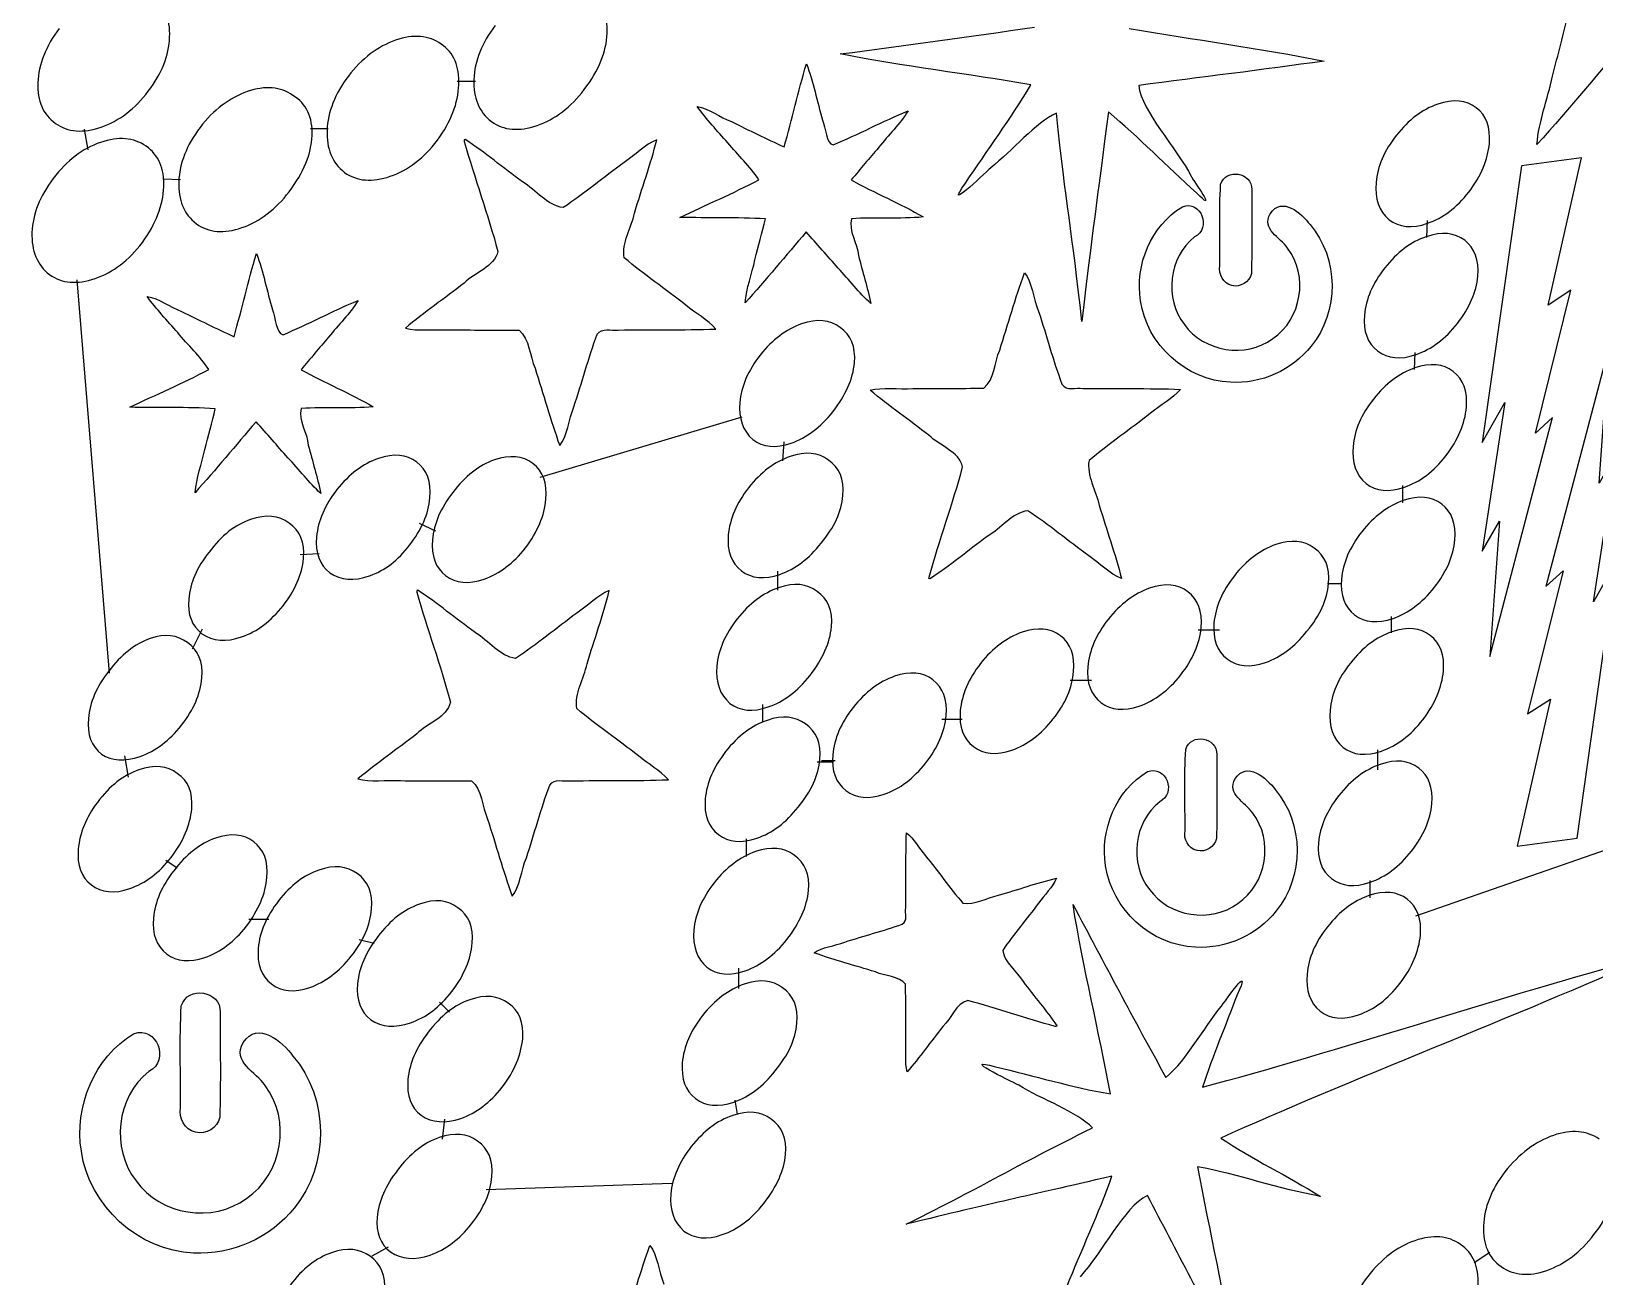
# Model space of a CAD drawing. Extents: x 0 to 11.4, y 1.1 to 23.5.
# Drawn here: x 0.003 to 4.233, y 7.914 to 11.283 of the extents above; entities that cross this region are included whole.
import ezdxf

# ---------------------------------------------------------------- set-up
doc = ezdxf.new("R2010")
doc.units = 0
doc.layers.add('White_Bulbs', color=7, linetype='CONTINUOUS')

msp = doc.modelspace()

# ---------------------------------------------------------------- linework, layer by layer
at = {"layer": 'White_Bulbs', "color": 7}
for points in [[(0.377539, 11.266849)], [(1.561288, 11.276993)], [(1.160073, 11.138127)], [(0.76291, 11.000662)], [(3.948187, 10.97914)], [(3.928875, 10.170359), (3.990038, 10.278787), (3.928555, 9.876249), (3.975341, 9.958104), (3.949219, 9.591468), (4.119179, 10.237706), (4.072835, 10.195397), (4.16897, 10.582498), (4.107086, 10.542038), (4.197148, 10.940147), (4.03497, 10.918306)], [(0.361695, 10.861797)], [(2.18595, 10.642286)], [(3.916936, 10.620562)], [(3.251843, 10.594711)], [(4.29151, 9.848374), (4.230348, 9.739946), (4.291831, 10.142484), (4.245044, 10.060629), (4.271167, 10.427266), (4.101206, 9.781027), (4.14755, 9.823337), (4.051415, 9.436235), (4.113299, 9.476696), (4.023238, 9.078587), (4.185415, 9.100427)], [(2.230343, 10.385926)], [(3.247682, 10.333179)], [(3.886001, 10.265603)], [(0.697589, 10.129045)], [(2.199091, 10.027346)], [(1.081674, 10.020878)], [(1.395628, 10.016878)], [(3.854751, 9.907023)], [(0.739577, 9.857075)], [(3.513271, 9.789102)], [(2.168156, 9.672389)], [(3.168309, 9.669978)], [(0.464692, 9.533804)], [(2.823345, 9.550853)], [(3.823815, 9.552066)], [(2.478384, 9.43173)], [(2.136905, 9.313808)], [(0.437241, 9.180049)], [(3.792564, 9.193487)], [(3.157302, 9.066992)], [(0.640689, 8.993855)], [(2.10597, 8.95885)], [(0.923938, 8.908992)], [(1.196419, 8.816897)], [(3.153146, 8.80546)], [(3.761628, 8.838528)], [(2.074719, 8.600272)], [(1.332727, 8.558336)], [(0.447513, 8.305)], [(2.043785, 8.245314)], [(1.249524, 8.185329)], [(0.442316, 7.978382)]]:
    msp.add_lwpolyline(points, close=True, dxfattribs=at)
for points in [[(1.155271, 11.147514), (1.204625, 11.147514)], [(0.146059, 11.018168), (0.15627, 10.962006)], [(0.758734, 11.019871), (0.806386, 11.01987)], [(1.177132, 10.989698), (1.174554, 10.988934), (1.174689, 10.984805), (1.174696, 10.984786)], [(0.358794, 10.883717), (0.406446, 10.882015)], [(3.779053, 10.724411), (3.781148, 10.770514)], [(0.125952, 10.610505), (0.214295, 9.546967)], [(3.745523, 10.368148), (3.747619, 10.414253)], [(1.37974, 10.077037), (1.926785, 10.240136)], [(2.038913, 10.172177), (2.035515, 10.12121)], [(3.714088, 10.007694), (3.714089, 10.053799)], [(1.097723, 9.930929), (1.053552, 9.951315)], [(0.781727, 9.869767), (0.73076, 9.866368)], [(2.021924, 9.822196), (2.021924, 9.771227)], [(2.434542, 9.801686), (2.431969, 9.802467), (2.432104, 9.806598), (2.432105, 9.806598)], [(3.547536, 9.788217), (3.510161, 9.788217)], [(1.048826, 9.77075), (1.046247, 9.769987), (1.046388, 9.765838)], [(3.683448, 9.6557), (3.683449, 9.699872)], [(0.465732, 9.665892), (0.43855, 9.611527)], [(3.21795, 9.662495), (3.160187, 9.662495)], [(2.871374, 9.52658), (2.813612, 9.52658)], [(1.981151, 9.46202), (1.981151, 9.41445)], [(2.521401, 9.421245), (2.467036, 9.421245)], [(0.255069, 9.322707), (0.265262, 9.264943)], [(2.178223, 9.309115), (2.140847, 9.309115)], [(3.646072, 9.28533), (3.646073, 9.339696)], [(2.173816, 9.305647), (2.129808, 9.305648)], [(3.749715, 8.890705), (4.768181, 9.244872)], [(1.936979, 9.098446), (1.93698, 9.050877)], [(0.367196, 9.040682), (0.397777, 9.020296)], [(3.625685, 8.938746), (3.625686, 8.986317)], [(0.591451, 8.880982), (0.645815, 8.880982)], [(0.890457, 8.826616), (0.931231, 8.816422)], [(1.916593, 8.748464), (1.916593, 8.694098)], [(1.107916, 8.656722), (1.135099, 8.629538)], [(2.777548, 8.593018), (2.776933, 8.591037), (2.773657, 8.591151), (2.773643, 8.591142)], [(1.906399, 8.391687), (1.913194, 8.35431)], [(1.121507, 8.340719), (1.114712, 8.286352)], [(1.233635, 8.150437), (1.736509, 8.167427)], [(0.968607, 7.994134), (0.924435, 7.970349)], [(3.949746, 7.979508), (3.9072, 7.952277)]]:
    msp.add_lwpolyline(points, dxfattribs=at)
for points in [[(1.561288, 11.276993), (1.563229, 11.326592), (1.545987, 11.362754), (1.509564, 11.385484)], [(0.377539, 11.266849), (0.379479, 11.316447), (0.363589, 11.353078), (0.329867, 11.376742)], [(1.258296, 11.298517), (1.221772, 11.250539), (1.20254, 11.201752), (1.2006, 11.152154)], [(4.118903, 11.160797), (4.13397, 11.218943), (4.149222, 11.277043), (4.163343, 11.335428)], [(0.0786, 11.289775), (0.042076, 11.241798), (0.022843, 11.19301), (0.020903, 11.143412)], [(0.319843, 11.120486), (0.356367, 11.168463), (0.375599, 11.21725), (0.377539, 11.266849)], [(0.988869, 11.258269), (0.940236, 11.24144), (0.897659, 11.209031), (0.861134, 11.161054)], [(1.112399, 11.248019), (1.078678, 11.271684), (1.037501, 11.275101), (0.988869, 11.258269)], [(1.499378, 11.125094), (1.538711, 11.176761), (1.559348, 11.227395), (1.561288, 11.276993)], [(2.192128, 11.221093), (2.367392, 11.244483), (2.543035, 11.267543), (2.717809, 11.294087)], [(2.973922, 11.290282), (3.149499, 11.25992), (3.326266, 11.236936), (3.501157, 11.201958)], [(4.338367, 11.279474), (4.251107, 11.178427), (4.166266, 11.075279), (4.076954, 10.976017)], [(1.160073, 11.138127), (1.162013, 11.187725), (1.146122, 11.224356), (1.112399, 11.248019)], [(2.70758, 11.137596), (2.536193, 11.168143), (2.362777, 11.187045), (2.192128, 11.221093)], [(2.040148, 10.969877), (2.061385, 11.044489), (2.077806, 11.120418), (2.100778, 11.194545)], [(2.100778, 11.194545), (2.119416, 11.145283), (2.129367, 11.093194), (2.143722, 11.042559)], [(3.501157, 11.201958), (3.33415, 11.177963), (3.166611, 11.158294), (2.99942, 11.136249)], [(0.020903, 11.143412), (0.018963, 11.093814), (0.034854, 11.057183), (0.068575, 11.033518)], [(0.711185, 11.109154), (0.677463, 11.132818), (0.636285, 11.136234), (0.587653, 11.119402)], [(0.861134, 11.161054), (0.82461, 11.113077), (0.805377, 11.064288), (0.803437, 11.01469)], [(1.102214, 10.98763), (1.138846, 11.038362), (1.158133, 11.088527), (1.160073, 11.138127)], [(1.2006, 11.152154), (1.19866, 11.102555), (1.214496, 11.064546), (1.248111, 11.038126)], [(2.530922, 10.87188), (2.589241, 10.960803), (2.653718, 11.045739), (2.70758, 11.137596)], [(2.99942, 11.136249), (3.008397, 11.064173), (3.100982, 10.969003), (3.142532, 10.888733)], [(4.076954, 10.976017), (4.082047, 11.039084), (4.105929, 11.099035), (4.118903, 11.160797)], [(0.192107, 11.02327), (0.240741, 11.040099), (0.283318, 11.072508), (0.319843, 11.120486)], [(0.587653, 11.119402), (0.53902, 11.102573), (0.496442, 11.070165), (0.459918, 11.022187)], [(0.76291, 11.000662), (0.764851, 11.050261), (0.747609, 11.086424), (0.711185, 11.109154)], [(1.371643, 11.02788), (1.420276, 11.044709), (1.462852, 11.077116), (1.499378, 11.125094)], [(3.808759, 11.085565), (3.766946, 11.071124), (3.729571, 11.042997), (3.696637, 11.001178)], [(3.912675, 11.07578), (3.885211, 11.096743), (3.850573, 11.100005), (3.808759, 11.085565)], [(1.887759, 10.980933), (1.859277, 11.01291), (1.830336, 11.044584), (1.804624, 11.07888)], [(1.804624, 11.07888), (1.838255, 11.073786), (1.865797, 11.04945), (1.897698, 11.03812)], [(2.143722, 11.042559), (2.152763, 11.021999), (2.153227, 10.978859), (2.17266, 10.975068)], [(2.17266, 10.975068), (2.241324, 11.003909), (2.307093, 11.039155), (2.37588, 11.067718)], [(2.37588, 11.067718), (2.353675, 11.031538), (2.322366, 11.001938), (2.296105, 10.96871)], [(2.776809, 11.0607), (2.721386, 11.036051), (2.657075, 10.959098), (2.599418, 10.913318)], [(2.845574, 10.497254), (2.81875, 10.747561), (2.802822, 10.810243), (2.776809, 11.0607)], [(2.917549, 11.06434), (2.885203, 10.812861), (2.874996, 10.749112), (2.845574, 10.497254)], [(3.155744, 10.84578), (3.075812, 10.917908), (2.999744, 10.995319), (2.917549, 11.06434)], [(3.948187, 10.97914), (3.951975, 11.022605), (3.940138, 11.054818), (3.912675, 11.07578)], [(0.068575, 11.033518), (0.102298, 11.009854), (0.143475, 11.006438), (0.192107, 11.02327)], [(0.314022, 10.97169), (0.2803, 10.995355), (0.239123, 10.99877), (0.19049, 10.981938)], [(0.459918, 11.022187), (0.423394, 10.97421), (0.404161, 10.925421), (0.402222, 10.875823)], [(0.700999, 10.848764), (0.740333, 10.900432), (0.76097, 10.951064), (0.76291, 11.000662)], [(0.803437, 11.01469), (0.801497, 10.965091), (0.817334, 10.927082), (0.850949, 10.900663)], [(1.248111, 11.038126), (1.281833, 11.014463), (1.323011, 11.011046), (1.371643, 11.02788)], [(1.897698, 11.03812), (1.945045, 11.015092), (1.992129, 10.991487), (2.040148, 10.969877)], [(3.696637, 11.001178), (3.663703, 10.959358), (3.645341, 10.916716), (3.641553, 10.873252)], [(0.19049, 10.981938), (0.141857, 10.965108), (0.099281, 10.932701), (0.062755, 10.884723)], [(0.361695, 10.861797), (0.363636, 10.911395), (0.347744, 10.948026), (0.314022, 10.97169)], [(0.97448, 10.890415), (1.023112, 10.907244), (1.06569, 10.939652), (1.102214, 10.98763)], [(1.174696, 10.984786), (1.203024, 10.884925), (1.238509, 10.787206), (1.265654, 10.687063)], [(1.332184, 10.875334), (1.280154, 10.912857), (1.230888, 10.955183), (1.177132, 10.989698)], [(1.695418, 10.988918), (1.663539, 10.976453), (1.636919, 10.94724), (1.607379, 10.927851)], [(1.635272, 10.790702), (1.654892, 10.85686), (1.678828, 10.922042), (1.695418, 10.988918)], [(1.971585, 10.880744), (1.948232, 10.917623), (1.9151, 10.947063), (1.887759, 10.980933)], [(2.296105, 10.96871), (2.27109, 10.939542), (2.24596, 10.910459), (2.221882, 10.880506)], [(3.892788, 10.847593), (3.925932, 10.891827), (3.944399, 10.935676), (3.948187, 10.97914)], [(1.607379, 10.927851), (1.552102, 10.887331), (1.498959, 10.843403), (1.441993, 10.805525)], [(0.062755, 10.884723), (0.026231, 10.836746), (0.006999, 10.787957), (0.005058, 10.738359)], [(0.402222, 10.875823), (0.400281, 10.826224), (0.416118, 10.788215), (0.449733, 10.761795)], [(0.850949, 10.900663), (0.884671, 10.876999), (0.925848, 10.873583), (0.97448, 10.890415)], [(1.441993, 10.805525), (1.399649, 10.810801), (1.369027, 10.853589), (1.332184, 10.875334)], [(1.758172, 10.778903), (1.82932, 10.812824), (1.901574, 10.844474), (1.971585, 10.880744)], [(2.221882, 10.880506), (2.285806, 10.845148), (2.353454, 10.816959), (2.41669, 10.780305)], [(2.599418, 10.913318), (2.576892, 10.894122), (2.468898, 10.786725), (2.530922, 10.87188)], [(3.142532, 10.888733), (3.159913, 10.860807), (3.210974, 10.788701), (3.155744, 10.84578)], [(3.221115, 10.868226), (3.234155, 10.913467), (3.30768, 10.90127), (3.305138, 10.854502)], [(3.641553, 10.873252), (3.637765, 10.829788), (3.649497, 10.796367), (3.67675, 10.77299)], [(0.303837, 10.7113), (0.34047, 10.762032), (0.359755, 10.812197), (0.361695, 10.861797)], [(0.573265, 10.751548), (0.621898, 10.768377), (0.664475, 10.800786), (0.700999, 10.848764)], [(3.219254, 10.648523), (3.220001, 10.721732), (3.216768, 10.795371), (3.221115, 10.868226)], [(3.305138, 10.854502), (3.305243, 10.778762), (3.306597, 10.702924), (3.304382, 10.627238)], [(3.355402, 10.789217), (3.386462, 10.836948), (3.440402, 10.791329), (3.462993, 10.759615)], [(3.780666, 10.763205), (3.822478, 10.777646), (3.859853, 10.805774), (3.892788, 10.847593)], [(1.607626, 10.669679), (1.600396, 10.71034), (1.626471, 10.750725), (1.635272, 10.790702)], [(3.004561, 10.553717), (2.988768, 10.650394), (3.032734, 10.757137), (3.117545, 10.808007)], [(3.117545, 10.808007), (3.167897, 10.827501), (3.197741, 10.748947), (3.150768, 10.726557)], [(3.402431, 10.696097), (3.382975, 10.725247), (3.330573, 10.746833), (3.355402, 10.789217)], [(0.449733, 10.761795), (0.483455, 10.738132), (0.524632, 10.734716), (0.573265, 10.751548)], [(1.989272, 10.775091), (1.91232, 10.779571), (1.835203, 10.777791), (1.758172, 10.778903)], [(1.961194, 10.66475), (1.970713, 10.701489), (1.980351, 10.738201), (1.989272, 10.775091)], [(2.222077, 10.775741), (2.213667, 10.741952), (2.238193, 10.710044), (2.241099, 10.676466)], [(2.41669, 10.780305), (2.351962, 10.774375), (2.286879, 10.779899), (2.222077, 10.775741)], [(3.462993, 10.759615), (3.541608, 10.66871), (3.542003, 10.523805), (3.466025, 10.431299)], [(3.67675, 10.77299), (3.704214, 10.752027), (3.738852, 10.748766), (3.780666, 10.763205)], [(0.005058, 10.738359), (0.003119, 10.688761), (0.018956, 10.650752), (0.05257, 10.624333)], [(0.176101, 10.614084), (0.224734, 10.630913), (0.267312, 10.663322), (0.303837, 10.7113)], [(2.099862, 10.739736), (2.044727, 10.675889), (1.991121, 10.610714), (1.934688, 10.547994)], [(2.18595, 10.642286), (2.157255, 10.674769), (2.128559, 10.707252), (2.099862, 10.739736)], [(3.150768, 10.726557), (3.080373, 10.671103), (3.068019, 10.55986), (3.123003, 10.48957)], [(3.777508, 10.726985), (3.735695, 10.712544), (3.69832, 10.684417), (3.665385, 10.642598)], [(3.881424, 10.717201), (3.853961, 10.738163), (3.819321, 10.741425), (3.777508, 10.726985)], [(3.916936, 10.620562), (3.920724, 10.664025), (3.908886, 10.696239), (3.881424, 10.717201)], [(0.551786, 10.456637), (0.573025, 10.531247), (0.589444, 10.607177), (0.612417, 10.681305)], [(0.612417, 10.681305), (0.631055, 10.632043), (0.641005, 10.579953), (0.655361, 10.529319)], [(1.265654, 10.687063), (1.25602, 10.645126), (1.203334, 10.630603), (1.174425, 10.601467)], [(1.774327, 10.542006), (1.71908, 10.58496), (1.6613, 10.624805), (1.607626, 10.669679)], [(1.934688, 10.547994), (1.937904, 10.587844), (1.952994, 10.625726), (1.961194, 10.66475)], [(2.241099, 10.676466), (2.252321, 10.63293), (2.265315, 10.589842), (2.275035, 10.545926)], [(3.362187, 10.451501), (3.440304, 10.503716), (3.459774, 10.621715), (3.402431, 10.696097)], [(0.05257, 10.624333), (0.086292, 10.600669), (0.127469, 10.597252), (0.176101, 10.614084)], [(2.275035, 10.545926), (2.242491, 10.575056), (2.215834, 10.610472), (2.18595, 10.642286)], [(2.623493, 10.420333), (2.645975, 10.489743), (2.665522, 10.560406), (2.690238, 10.628894)], [(2.690238, 10.628894), (2.710915, 10.605205), (2.714561, 10.557524), (2.728599, 10.524878)], [(3.251843, 10.594711), (3.227908, 10.600527), (3.215121, 10.625418), (3.219254, 10.648523)], [(3.304382, 10.627238), (3.299329, 10.604378), (3.274536, 10.588981), (3.251843, 10.594711)], [(3.665385, 10.642598), (3.632452, 10.600779), (3.61409, 10.558137), (3.610302, 10.514673)], [(3.861852, 10.492636), (3.894786, 10.534455), (3.913148, 10.577097), (3.916936, 10.620562)], [(1.174425, 10.601467), (1.121598, 10.560612), (1.066921, 10.522203), (1.015274, 10.479791)], [(0.399397, 10.467692), (0.370916, 10.499669), (0.341973, 10.531343), (0.316262, 10.56564)], [(0.316262, 10.56564), (0.349895, 10.560545), (0.377435, 10.53621), (0.409335, 10.524879)], [(0.684298, 10.461827), (0.752963, 10.490668), (0.818732, 10.525913), (0.887519, 10.554476)], [(0.887519, 10.554476), (0.865313, 10.518297), (0.834005, 10.488698), (0.807744, 10.455469)], [(1.855186, 10.477208), (1.833018, 10.50286), (1.800372, 10.519658), (1.774327, 10.542006)], [(3.247682, 10.333179), (3.128033, 10.338106), (3.021152, 10.435157), (3.004561, 10.553717)], [(0.409335, 10.524879), (0.456684, 10.501851), (0.503766, 10.478246), (0.551786, 10.456637)], [(0.655361, 10.529319), (0.6644, 10.508758), (0.664865, 10.465618), (0.684298, 10.461827)], [(2.087431, 10.491147), (2.045617, 10.476705), (2.008242, 10.448578), (1.975308, 10.406758)], [(2.191345, 10.481361), (2.163883, 10.502324), (2.129244, 10.505586), (2.087431, 10.491147)], [(2.728599, 10.524878), (2.749944, 10.459538), (2.768007, 10.392904), (2.791473, 10.328398)], [(3.610302, 10.514673), (3.606515, 10.471209), (3.618352, 10.438995), (3.645815, 10.418032)], [(3.74973, 10.408248), (3.791543, 10.422689), (3.828918, 10.450816), (3.861852, 10.492636)], [(0.483223, 10.367503), (0.45987, 10.404381), (0.426739, 10.433821), (0.399397, 10.467692)], [(0.807744, 10.455469), (0.782729, 10.4263), (0.757598, 10.397218), (0.73352, 10.367264)], [(1.015274, 10.479791), (1.047099, 10.470439), (1.093477, 10.477589), (1.13076, 10.474874)], [(1.13076, 10.474874), (1.194765, 10.474634), (1.25877, 10.47454), (1.322776, 10.474363)], [(1.322776, 10.474363), (1.352001, 10.450547), (1.351151, 10.404749), (1.366085, 10.371053)], [(1.471191, 10.266506), (1.49254, 10.331845), (1.510597, 10.39848), (1.534064, 10.462987)], [(1.534064, 10.462987), (1.547025, 10.482671), (1.572074, 10.471507), (1.59125, 10.474563)], [(1.59125, 10.474563), (1.679224, 10.475397), (1.767277, 10.474179), (1.855186, 10.477208)], [(2.230343, 10.385926), (2.234131, 10.42939), (2.221132, 10.461202), (2.191345, 10.481361)], [(3.123003, 10.48957), (3.175755, 10.415226), (3.288948, 10.397254), (3.362187, 10.451501)], [(1.975308, 10.406758), (1.942374, 10.36494), (1.924012, 10.322298), (1.920224, 10.278834)], [(2.580185, 10.317021), (2.609409, 10.340838), (2.608561, 10.386636), (2.623493, 10.420333)], [(3.466025, 10.431299), (3.414614, 10.366056), (3.330634, 10.328251), (3.247682, 10.333179)], [(3.645815, 10.418032), (3.673278, 10.39707), (3.707916, 10.393808), (3.74973, 10.408248)], [(0.269809, 10.265662), (0.340957, 10.299583), (0.413212, 10.331232), (0.483223, 10.367503)], [(0.73352, 10.367264), (0.797444, 10.331906), (0.865093, 10.303718), (0.928329, 10.267064)], [(1.366085, 10.371053), (1.388567, 10.301643), (1.408112, 10.230978), (1.43283, 10.16249)], [(2.171457, 10.253174), (2.206926, 10.298211), (2.226554, 10.342461), (2.230343, 10.385926)], [(3.746573, 10.372029), (3.70476, 10.357587), (3.667386, 10.329459), (3.63445, 10.28764)], [(3.850488, 10.362243), (3.823025, 10.383206), (3.788386, 10.386468), (3.746573, 10.372029)], [(2.791473, 10.328398), (2.804433, 10.308712), (2.829483, 10.319878), (2.848659, 10.316821)], [(3.886001, 10.265603), (3.889789, 10.309067), (3.877952, 10.341281), (3.850488, 10.362243)], [(2.272684, 10.311594), (2.304508, 10.320945), (2.350886, 10.313795), (2.38817, 10.316511)], [(2.431834, 10.189916), (2.379008, 10.230772), (2.32433, 10.269181), (2.272684, 10.311594)], [(2.38817, 10.316511), (2.452174, 10.316751), (2.51618, 10.316844), (2.580185, 10.317021)], [(2.848659, 10.316821), (2.936633, 10.315988), (3.024687, 10.317207), (3.112596, 10.314175)], [(3.112596, 10.314175), (3.090427, 10.288524), (3.057782, 10.271726), (3.031735, 10.249379)], [(3.63445, 10.28764), (3.601516, 10.245821), (3.583155, 10.203179), (3.579367, 10.159714)], [(0.500912, 10.26185), (0.423957, 10.26633), (0.346842, 10.26455), (0.269809, 10.265662)], [(0.472832, 10.151509), (0.482352, 10.188249), (0.491989, 10.224959), (0.500912, 10.26185)], [(0.733715, 10.2625), (0.725306, 10.228712), (0.749831, 10.196804), (0.752737, 10.163224)], [(0.928329, 10.267064), (0.8636, 10.261133), (0.798518, 10.266658), (0.733715, 10.2625)], [(1.43283, 10.16249), (1.453504, 10.186179), (1.457156, 10.233857), (1.471191, 10.266506)], [(1.920224, 10.278834), (1.916437, 10.235369), (1.928168, 10.201949), (1.955422, 10.178572)], [(2.059337, 10.168787), (2.10115, 10.183229), (2.138524, 10.211356), (2.171457, 10.253174)], [(3.031735, 10.249379), (2.976489, 10.206425), (2.91871, 10.166578), (2.865035, 10.121706)], [(3.830601, 10.134055), (3.863746, 10.178289), (3.882212, 10.222139), (3.886001, 10.265603)], [(0.6115, 10.226495), (0.556366, 10.162647), (0.502758, 10.097473), (0.446325, 10.034753)], [(0.697589, 10.129045), (0.668893, 10.161529), (0.640197, 10.194011), (0.6115, 10.226495)], [(0.752737, 10.163224), (0.763959, 10.119688), (0.776955, 10.076601), (0.786674, 10.032685)], [(1.955422, 10.178572), (1.982884, 10.15761), (2.017522, 10.154348), (2.059337, 10.168787)], [(2.523063, 10.104321), (2.513429, 10.146257), (2.460744, 10.160781), (2.431834, 10.189916)], [(3.579367, 10.159714), (3.575579, 10.116251), (3.587311, 10.082831), (3.614564, 10.059453)], [(0.446325, 10.034753), (0.449542, 10.074604), (0.464634, 10.112484), (0.472832, 10.151509)], [(0.786674, 10.032685), (0.754129, 10.061814), (0.727472, 10.097231), (0.697589, 10.129045)], [(0.942248, 10.127303), (0.900435, 10.112862), (0.86306, 10.084735), (0.830125, 10.042915)], [(1.046162, 10.117519), (1.018699, 10.138481), (0.984061, 10.141742), (0.942248, 10.127303)], [(1.081674, 10.020878), (1.085462, 10.064343), (1.073624, 10.096557), (1.046162, 10.117519)], [(1.256201, 10.123303), (1.214389, 10.108862), (1.176908, 10.079528), (1.143764, 10.035294)], [(1.360116, 10.113518), (1.332653, 10.134481), (1.298016, 10.137743), (1.256201, 10.123303)], [(1.395628, 10.016878), (1.399416, 10.060343), (1.387579, 10.092556), (1.360116, 10.113518)], [(2.05618, 10.132568), (2.014366, 10.118127), (1.976992, 10.089999), (1.944058, 10.04818)], [(2.160093, 10.122783), (2.132632, 10.143746), (2.097994, 10.147007), (2.05618, 10.132568)], [(2.199091, 10.027346), (2.202879, 10.07081), (2.18988, 10.102622), (2.160093, 10.122783)], [(2.865035, 10.121706), (2.857805, 10.081045), (2.883881, 10.040659), (2.892681, 10.000681)], [(3.718479, 10.049668), (3.760292, 10.06411), (3.797667, 10.092236), (3.830601, 10.134055)], [(2.432105, 9.806598), (2.460433, 9.90646), (2.495918, 10.004179), (2.523063, 10.104321)], [(0.830125, 10.042915), (0.79719, 10.001096), (0.77883, 9.958455), (0.775042, 9.91499)], [(1.143764, 10.035294), (1.110829, 9.993475), (1.092469, 9.950833), (1.08868, 9.90737)], [(1.944058, 10.04818), (1.911123, 10.006361), (1.892761, 9.963719), (1.888974, 9.920254)], [(2.140522, 9.898218), (2.17578, 9.940838), (2.195304, 9.983882), (2.199091, 10.027346)], [(3.614564, 10.059453), (3.642027, 10.038491), (3.676666, 10.035229), (3.718479, 10.049668)], [(3.819238, 10.003663), (3.791774, 10.024626), (3.757136, 10.027887), (3.715323, 10.013448)], [(1.026591, 9.892955), (1.059525, 9.934773), (1.077886, 9.977413), (1.081674, 10.020878)], [(1.34023, 9.885331), (1.373374, 9.929565), (1.391841, 9.973414), (1.395628, 10.016878)], [(2.699403, 9.985861), (2.657059, 9.980584), (2.626437, 9.937796), (2.589593, 9.916049)], [(2.864788, 9.863533), (2.809511, 9.904054), (2.756368, 9.947981), (2.699403, 9.985861)], [(2.892681, 10.000681), (2.9123, 9.934524), (2.936242, 9.869345), (2.952826, 9.802465)], [(3.715323, 10.013448), (3.673509, 9.999006), (3.636135, 9.970879), (3.6032, 9.929059)], [(3.854751, 9.907023), (3.858538, 9.950488), (3.8467, 9.982701), (3.819238, 10.003663)], [(0.596666, 9.962295), (0.554853, 9.947854), (0.517373, 9.918519), (0.484228, 9.874286)], [(0.700581, 9.952512), (0.673118, 9.973474), (0.63848, 9.976735), (0.596666, 9.962295)], [(0.739577, 9.857075), (0.743365, 9.90054), (0.730367, 9.932352), (0.700581, 9.952512)], [(0.775042, 9.91499), (0.771253, 9.871526), (0.78309, 9.839313), (0.810554, 9.818351)], [(1.08868, 9.90737), (1.084892, 9.863905), (1.096729, 9.831692), (1.124193, 9.810729)], [(1.888974, 9.920254), (1.885186, 9.87679), (1.897023, 9.844577), (1.924487, 9.823615)], [(2.589593, 9.916049), (2.537562, 9.878529), (2.488297, 9.836201), (2.434542, 9.801686)], [(3.474275, 9.884539), (3.446811, 9.905501), (3.412172, 9.908762), (3.370359, 9.894323)], [(3.6032, 9.929059), (3.570265, 9.88724), (3.551904, 9.844599), (3.548116, 9.801135)], [(3.799666, 9.779099), (3.832601, 9.820918), (3.850962, 9.86356), (3.854751, 9.907023)], [(0.484228, 9.874286), (0.451293, 9.832466), (0.432932, 9.789825), (0.429144, 9.746361)], [(0.684494, 9.72915), (0.717428, 9.770969), (0.73579, 9.813611), (0.739577, 9.857075)], [(0.917953, 9.80977), (0.959766, 9.824211), (0.99598, 9.851937), (1.026591, 9.892955)], [(1.228108, 9.800945), (1.26992, 9.815386), (1.307295, 9.843513), (1.34023, 9.885331)], [(2.028401, 9.813829), (2.070214, 9.828271), (2.107588, 9.856398), (2.140522, 9.898218)], [(2.952826, 9.802465), (2.920949, 9.81493), (2.894329, 9.844146), (2.864788, 9.863533)], [(3.370359, 9.894323), (3.328547, 9.879881), (3.291171, 9.851754), (3.258236, 9.809935)], [(3.513271, 9.789102), (3.517059, 9.832566), (3.50406, 9.864378), (3.474275, 9.884539)], [(0.810554, 9.818351), (0.840339, 9.798191), (0.876139, 9.79533), (0.917953, 9.80977)], [(1.924487, 9.823615), (1.951949, 9.802652), (1.986586, 9.79939), (2.028401, 9.813829)], [(1.124193, 9.810729), (1.151655, 9.789766), (1.186294, 9.786504), (1.228108, 9.800945)], [(2.025246, 9.777609), (1.983431, 9.763167), (1.946056, 9.735042), (1.913123, 9.693222)], [(2.129159, 9.767824), (2.101696, 9.788788), (2.067059, 9.792049), (2.025246, 9.777609)], [(3.028881, 9.776402), (2.987069, 9.761961), (2.949694, 9.733834), (2.916758, 9.692015)], [(3.132796, 9.766618), (3.105333, 9.78758), (3.070694, 9.790842), (3.028881, 9.776402)], [(3.258236, 9.809935), (3.225302, 9.768116), (3.206941, 9.725474), (3.203153, 9.682011)], [(3.454702, 9.659973), (3.48996, 9.702595), (3.509483, 9.745638), (3.513271, 9.789102)], [(3.548116, 9.801135), (3.544327, 9.75767), (3.556166, 9.725457), (3.583629, 9.704495)], [(3.687544, 9.69471), (3.729357, 9.709152), (3.766732, 9.737279), (3.799666, 9.779099)], [(0.429144, 9.746361), (0.425566, 9.705312), (0.437508, 9.674306), (0.464972, 9.653345)], [(1.046388, 9.765838), (1.074715, 9.665977), (1.110202, 9.568258), (1.137348, 9.468117)], [(1.203878, 9.656386), (1.151847, 9.693908), (1.102581, 9.736236), (1.048826, 9.77075)], [(1.567111, 9.769971), (1.535232, 9.757506), (1.508612, 9.728291), (1.479073, 9.708903)], [(1.506964, 9.571754), (1.526584, 9.637913), (1.55052, 9.703094), (1.567111, 9.769971)], [(2.168156, 9.672389), (2.171944, 9.715852), (2.158945, 9.747665), (2.129159, 9.767824)], [(3.168309, 9.669978), (3.172097, 9.713442), (3.160259, 9.745655), (3.132796, 9.766618)], [(0.572372, 9.644762), (0.614184, 9.659204), (0.651559, 9.687331), (0.684494, 9.72915)], [(1.479073, 9.708903), (1.423795, 9.668383), (1.370652, 9.624455), (1.313687, 9.586576)], [(1.913123, 9.693222), (1.880188, 9.651402), (1.861827, 9.608761), (1.858039, 9.565297)], [(2.916758, 9.692015), (2.883824, 9.650196), (2.865462, 9.607554), (2.861675, 9.564089)], [(3.583629, 9.704495), (3.611091, 9.683532), (3.64573, 9.680271), (3.687544, 9.69471)], [(0.425696, 9.629241), (0.398233, 9.650204), (0.364756, 9.653866), (0.325265, 9.640229)], [(0.464972, 9.653345), (0.494758, 9.633184), (0.530557, 9.630323), (0.572372, 9.644762)], [(1.313687, 9.586576), (1.271343, 9.591852), (1.24072, 9.63464), (1.203878, 9.656386)], [(2.109271, 9.539637), (2.144741, 9.584674), (2.164369, 9.628925), (2.168156, 9.672389)], [(2.683918, 9.657278), (2.642106, 9.642837), (2.604731, 9.614709), (2.571796, 9.57289)], [(2.787834, 9.647494), (2.760371, 9.668456), (2.725732, 9.671717), (2.683918, 9.657278)], [(2.823345, 9.550853), (2.827133, 9.594318), (2.815296, 9.626531), (2.787834, 9.647494)], [(3.113226, 9.542052), (3.14616, 9.583871), (3.164521, 9.626513), (3.168309, 9.669978)], [(3.203153, 9.682011), (3.199366, 9.638546), (3.211203, 9.606333), (3.238666, 9.58537)], [(3.342581, 9.575586), (3.384394, 9.590028), (3.421768, 9.618154), (3.454702, 9.659973)], [(3.684388, 9.658491), (3.642574, 9.644049), (3.605199, 9.615922), (3.572265, 9.574102)], [(3.788302, 9.648705), (3.760838, 9.669668), (3.726201, 9.67293), (3.684388, 9.658491)], [(3.823815, 9.552066), (3.827603, 9.59553), (3.815765, 9.627743), (3.788302, 9.648705)], [(0.325265, 9.640229), (0.283452, 9.625787), (0.245972, 9.596454), (0.212827, 9.55222)], [(0.464692, 9.533804), (0.46848, 9.577268), (0.455481, 9.609081), (0.425696, 9.629241)], [(1.479319, 9.45073), (1.472089, 9.491391), (1.498165, 9.531777), (1.506964, 9.571754)], [(1.858039, 9.565297), (1.85425, 9.521833), (1.865983, 9.488413), (1.893235, 9.465034)], [(2.571796, 9.57289), (2.538862, 9.531071), (2.520501, 9.488429), (2.516713, 9.444966)], [(2.861675, 9.564089), (2.857887, 9.520626), (2.869724, 9.488412), (2.897188, 9.467449)], [(3.238666, 9.58537), (3.266129, 9.564407), (3.300767, 9.561146), (3.342581, 9.575586)], [(3.572265, 9.574102), (3.53933, 9.532283), (3.520969, 9.489641), (3.517181, 9.446177)], [(0.212827, 9.55222), (0.179892, 9.5104), (0.161531, 9.467759), (0.157743, 9.424294)], [(0.409608, 9.405878), (0.442543, 9.447699), (0.460904, 9.490339), (0.464692, 9.533804)], [(1.99715, 9.455251), (2.038962, 9.469692), (2.076338, 9.497819), (2.109271, 9.539637)], [(2.338956, 9.538153), (2.297143, 9.523712), (2.259768, 9.495585), (2.226834, 9.453766)], [(2.442871, 9.52837), (2.415409, 9.549331), (2.380769, 9.552593), (2.338956, 9.538153)], [(2.478384, 9.43173), (2.482171, 9.475193), (2.470334, 9.507407), (2.442871, 9.52837)], [(2.768263, 9.422928), (2.801197, 9.464747), (2.819557, 9.507389), (2.823345, 9.550853)], [(3.001103, 9.457665), (3.042915, 9.472106), (3.08029, 9.500233), (3.113226, 9.542052)], [(3.768415, 9.420519), (3.801561, 9.464752), (3.820026, 9.508601), (3.823815, 9.552066)], [(1.137348, 9.468117), (1.127714, 9.42618), (1.075027, 9.411656), (1.046118, 9.38252)], [(1.646018, 9.323057), (1.590773, 9.366012), (1.532993, 9.405858), (1.479319, 9.45073)], [(1.893235, 9.465034), (1.920698, 9.444072), (1.955336, 9.440811), (1.99715, 9.455251)], [(2.097908, 9.409245), (2.070446, 9.430207), (2.035807, 9.433469), (1.993993, 9.419029)], [(2.226834, 9.453766), (2.193899, 9.411947), (2.175538, 9.369305), (2.171749, 9.325841)], [(2.516713, 9.444966), (2.512924, 9.401501), (2.524763, 9.369288), (2.552225, 9.348325)], [(2.897188, 9.467449), (2.924651, 9.446487), (2.959289, 9.443225), (3.001103, 9.457665)], [(3.517181, 9.446177), (3.513392, 9.402713), (3.525125, 9.369292), (3.552379, 9.345915)], [(0.157743, 9.424294), (0.153955, 9.38083), (0.165792, 9.348616), (0.193255, 9.327654)], [(0.297487, 9.321492), (0.339299, 9.335934), (0.376674, 9.364061), (0.409608, 9.405878)], [(1.993993, 9.419029), (1.95218, 9.404588), (1.914805, 9.376461), (1.881872, 9.334642)], [(2.136905, 9.313808), (2.140694, 9.357273), (2.127695, 9.389085), (2.097908, 9.409245)], [(2.4233, 9.303804), (2.456234, 9.345623), (2.474596, 9.388265), (2.478384, 9.43173)], [(2.65614, 9.338541), (2.697953, 9.352982), (2.735328, 9.381109), (2.768263, 9.422928)], [(3.656292, 9.336131), (3.698106, 9.350573), (3.735481, 9.3787), (3.768415, 9.420519)], [(1.046118, 9.38252), (0.993292, 9.341664), (0.938614, 9.303255), (0.886967, 9.260842)], [(3.126577, 9.340506), (3.139617, 9.385746), (3.213143, 9.37355), (3.210602, 9.326782)], [(0.193255, 9.327654), (0.220929, 9.309106), (0.255672, 9.307053), (0.297487, 9.321492)], [(1.72688, 9.258261), (1.704711, 9.283913), (1.672066, 9.30071), (1.646018, 9.323057)], [(1.881872, 9.334642), (1.848937, 9.292823), (1.830575, 9.250181), (1.826787, 9.206717)], [(2.078336, 9.18468), (2.113595, 9.227301), (2.133117, 9.270344), (2.136905, 9.313808)], [(2.171749, 9.325841), (2.167961, 9.282377), (2.179799, 9.250163), (2.207262, 9.229201)], [(2.552225, 9.348325), (2.579688, 9.327363), (2.614327, 9.324101), (2.65614, 9.338541)], [(3.124717, 9.120804), (3.125467, 9.194012), (3.122232, 9.267651), (3.126577, 9.340506)], [(3.210602, 9.326782), (3.210706, 9.251043), (3.212061, 9.175205), (3.209842, 9.099517)], [(3.260865, 9.261496), (3.291926, 9.309228), (3.345865, 9.263608), (3.368457, 9.231894)], [(3.552379, 9.345915), (3.579841, 9.324953), (3.614479, 9.321692), (3.656292, 9.336131)], [(3.757051, 9.290127), (3.729588, 9.311088), (3.69495, 9.31435), (3.653136, 9.29991)], [(0.29433, 9.285271), (0.252517, 9.270829), (0.215036, 9.241496), (0.181892, 9.197262)], [(0.398244, 9.275486), (0.370781, 9.296449), (0.336143, 9.29971), (0.29433, 9.285271)], [(0.437241, 9.180049), (0.441028, 9.223514), (0.42803, 9.255326), (0.398244, 9.275486)], [(2.311177, 9.219416), (2.35299, 9.233857), (2.390365, 9.261985), (2.4233, 9.303804)], [(2.910025, 9.025997), (2.894232, 9.122675), (2.938198, 9.229416), (3.023009, 9.280287)], [(3.023009, 9.280287), (3.07336, 9.29978), (3.103205, 9.221227), (3.056231, 9.198837)], [(3.653136, 9.29991), (3.611323, 9.285469), (3.573949, 9.257342), (3.541014, 9.215523)], [(3.792564, 9.193487), (3.796352, 9.236951), (3.784514, 9.269164), (3.757051, 9.290127)], [(0.886967, 9.260842), (0.918791, 9.251492), (0.96517, 9.258642), (1.002454, 9.255926)], [(1.002454, 9.255926), (1.066458, 9.255686), (1.130464, 9.255593), (1.194469, 9.255415)], [(1.194469, 9.255415), (1.223693, 9.231599), (1.222844, 9.1858), (1.237777, 9.152105)], [(1.342883, 9.047558), (1.364231, 9.112897), (1.382291, 9.179532), (1.405756, 9.244039)], [(1.405756, 9.244039), (1.418718, 9.263725), (1.443768, 9.252558), (1.462943, 9.255615)], [(1.462943, 9.255615), (1.550918, 9.256449), (1.63897, 9.25523), (1.72688, 9.258261)], [(2.207262, 9.229201), (2.234726, 9.208238), (2.269364, 9.204977), (2.311177, 9.219416)], [(3.307894, 9.168376), (3.288438, 9.197527), (3.236035, 9.219113), (3.260865, 9.261496)], [(3.368457, 9.231894), (3.447071, 9.14099), (3.447467, 8.996085), (3.371488, 8.903579)], [(0.181892, 9.197262), (0.15128, 9.156245), (0.13408, 9.114004), (0.130292, 9.07054)], [(0.381842, 9.048504), (0.414987, 9.092736), (0.433453, 9.136585), (0.437241, 9.180049)], [(1.826787, 9.206717), (1.822999, 9.163253), (1.834837, 9.13104), (1.862299, 9.110076)], [(1.966215, 9.100292), (2.008028, 9.114733), (2.045402, 9.14286), (2.078336, 9.18468)], [(3.056231, 9.198837), (2.985836, 9.143383), (2.973483, 9.03214), (3.028467, 8.961849)], [(3.541014, 9.215523), (3.508079, 9.173704), (3.489718, 9.131062), (3.48593, 9.087599)], [(3.73748, 9.065561), (3.770414, 9.10738), (3.788776, 9.150022), (3.792564, 9.193487)], [(1.237777, 9.152105), (1.260259, 9.082694), (1.279805, 9.01203), (1.304522, 8.943543)], [(3.267651, 8.923781), (3.345767, 8.975995), (3.365238, 9.093995), (3.307894, 9.168376)], [(0.501262, 9.10028), (0.459449, 9.085838), (0.421968, 9.056504), (0.388824, 9.012271)], [(0.605176, 9.090495), (0.577713, 9.111457), (0.543075, 9.114719), (0.501262, 9.10028)], [(1.862299, 9.110076), (1.889763, 9.089114), (1.924401, 9.085852), (1.966215, 9.100292)], [(2.369038, 8.911927), (2.369684, 8.979678), (2.368736, 9.047486), (2.371134, 9.115185)], [(2.371134, 9.115185), (2.391478, 9.098113), (2.404799, 9.072972), (2.422521, 9.052915)], [(3.157306, 9.066991), (3.133372, 9.072807), (3.120583, 9.097697), (3.124717, 9.120804)], [(3.209842, 9.099517), (3.204788, 9.076658), (3.179996, 9.061262), (3.157302, 9.066992)], [(0.130292, 9.07054), (0.126505, 9.027076), (0.138342, 8.994862), (0.165805, 8.9739)], [(0.640689, 8.993855), (0.644477, 9.03732), (0.632639, 9.069534), (0.605176, 9.090495)], [(1.963058, 9.064072), (1.921244, 9.049631), (1.883871, 9.021503), (1.850936, 8.979684)], [(2.066972, 9.054287), (2.039511, 9.07525), (2.004872, 9.078511), (1.963058, 9.064072)], [(2.10597, 8.95885), (2.109758, 9.002315), (2.096759, 9.034127), (2.066972, 9.054287)], [(2.422521, 9.052915), (2.456584, 9.010368), (2.488182, 8.965872), (2.523767, 8.92454)], [(3.48593, 9.087599), (3.482142, 9.044134), (3.493979, 9.01192), (3.521442, 8.990958)], [(3.625357, 8.981174), (3.66717, 8.995615), (3.704546, 9.023742), (3.73748, 9.065561)], [(0.269719, 8.964115), (0.311533, 8.978557), (0.348908, 9.006684), (0.381842, 9.048504)], [(0.388824, 9.012271), (0.355888, 8.970451), (0.337527, 8.92781), (0.33374, 8.884345)], [(0.781027, 9.014214), (0.741535, 9.00058), (0.705323, 8.972849), (0.672389, 8.93103)], [(0.884942, 9.004429), (0.857478, 9.025391), (0.82284, 9.028653), (0.781027, 9.014214)], [(1.304522, 8.943543), (1.325198, 8.967231), (1.32885, 9.014911), (1.342883, 9.047558)], [(3.153146, 8.80546), (3.033496, 8.810386), (2.926615, 8.907437), (2.910025, 9.025997)], [(0.165805, 8.9739), (0.193268, 8.952937), (0.227906, 8.949676), (0.269719, 8.964115)], [(0.585289, 8.862309), (0.618435, 8.906542), (0.636901, 8.950392), (0.640689, 8.993855)], [(0.923938, 8.908992), (0.927726, 8.952457), (0.914727, 8.984269), (0.884942, 9.004429)], [(1.850936, 8.979684), (1.818002, 8.937865), (1.79964, 8.895223), (1.795851, 8.851759)], [(2.619741, 8.945831), (2.672204, 8.960939), (2.723893, 8.979371), (2.776929, 8.992147)], [(2.776929, 8.992147), (2.767044, 8.967599), (2.743876, 8.947098), (2.728503, 8.924349)], [(3.521442, 8.990958), (3.548906, 8.969996), (3.583544, 8.966734), (3.625357, 8.981174)], [(0.672389, 8.93103), (0.639455, 8.889211), (0.621093, 8.846569), (0.617305, 8.803104)], [(1.157422, 8.912334), (1.129959, 8.933296), (1.095321, 8.936558), (1.053506, 8.922118)], [(2.047085, 8.8261), (2.082554, 8.871136), (2.102182, 8.915387), (2.10597, 8.95885)], [(2.523767, 8.92454), (2.556012, 8.918971), (2.58804, 8.939052), (2.619741, 8.945831)], [(3.028467, 8.961849), (3.081218, 8.887506), (3.194412, 8.869533), (3.267651, 8.923781)], [(3.622201, 8.944952), (3.580388, 8.930511), (3.543013, 8.902384), (3.510079, 8.860565)], [(3.726115, 8.935167), (3.698653, 8.95613), (3.664015, 8.959392), (3.622201, 8.944952)], [(3.761628, 8.838528), (3.765417, 8.881993), (3.753579, 8.914207), (3.726115, 8.935167)], [(0.33374, 8.884345), (0.329951, 8.840881), (0.341789, 8.808668), (0.369253, 8.787705)], [(0.868855, 8.781067), (0.901789, 8.822886), (0.92015, 8.865528), (0.923938, 8.908992)], [(1.053506, 8.922118), (1.011694, 8.907677), (0.974214, 8.878343), (0.94107, 8.83411)], [(1.196419, 8.816897), (1.200207, 8.860362), (1.187208, 8.892174), (1.157422, 8.912334)], [(2.359858, 8.867889), (2.375468, 8.877871), (2.366614, 8.89716), (2.369038, 8.911927)], [(2.728503, 8.924349), (2.696369, 8.88178), (2.661533, 8.840856), (2.631494, 8.796988)], [(2.922711, 8.408574), (2.891742, 8.579888), (2.849149, 8.749056), (2.821718, 8.920898)], [(2.821718, 8.920898), (2.904604, 8.764706), (2.987312, 8.608046), (3.072985, 8.453413)], [(3.371488, 8.903579), (3.320078, 8.838336), (3.236098, 8.800531), (3.153146, 8.80546)], [(0.473167, 8.77792), (0.514979, 8.792362), (0.552354, 8.82049), (0.585289, 8.862309)], [(1.795851, 8.851759), (1.792064, 8.808295), (1.803796, 8.774875), (1.831049, 8.751498)], [(2.204045, 8.819471), (2.255859, 8.835911), (2.308703, 8.849819), (2.359858, 8.867889)], [(3.510079, 8.860565), (3.477144, 8.818746), (3.458782, 8.776105), (3.454995, 8.73264)], [(0.617305, 8.803104), (0.613518, 8.75964), (0.625355, 8.727427), (0.652818, 8.706464)], [(0.94107, 8.83411), (0.908136, 8.792291), (0.889775, 8.749649), (0.885986, 8.706184)], [(1.14102, 8.68535), (1.174165, 8.729584), (1.192632, 8.773433), (1.196419, 8.816897)], [(1.934964, 8.741713), (1.976777, 8.756155), (2.014151, 8.784281), (2.047085, 8.8261)], [(2.12156, 8.78993), (2.140345, 8.805852), (2.178155, 8.808665), (2.204045, 8.819471)], [(3.706229, 8.706981), (3.739374, 8.751214), (3.757841, 8.795064), (3.761628, 8.838528)], [(0.369253, 8.787705), (0.396715, 8.766743), (0.431353, 8.763482), (0.473167, 8.77792)], [(0.756732, 8.696679), (0.798546, 8.711121), (0.835921, 8.739248), (0.868855, 8.781067)], [(2.286954, 8.738529), (2.231908, 8.755842), (2.175871, 8.770894), (2.12156, 8.78993)], [(2.631494, 8.796988), (2.635679, 8.764378), (2.669611, 8.740795), (2.686855, 8.712423)], [(3.171988, 8.426857), (3.517086, 8.518128), (4.008655, 8.680825), (4.353577, 8.773135)], [(4.372918, 8.776468), (4.047729, 8.630006), (3.546667, 8.43626), (3.221809, 8.289448)], [(3.223448, 8.645867), (3.24806, 8.680377), (3.305347, 8.761646), (3.265724, 8.676862)], [(1.831049, 8.751498), (1.858512, 8.730535), (1.89315, 8.727274), (1.934964, 8.741713)], [(2.035721, 8.695708), (2.008259, 8.71667), (1.973621, 8.719931), (1.931808, 8.705492)], [(2.36888, 8.705178), (2.349991, 8.727682), (2.313673, 8.727028), (2.286954, 8.738529)], [(3.454995, 8.73264), (3.451207, 8.689176), (3.462939, 8.655755), (3.490192, 8.632378)], [(0.409137, 8.646582), (0.425422, 8.703081), (0.517247, 8.687849), (0.514072, 8.629444)], [(0.652818, 8.706464), (0.680281, 8.685502), (0.714918, 8.68224), (0.756732, 8.696679)], [(0.885986, 8.706184), (0.882198, 8.66272), (0.894036, 8.630506), (0.921499, 8.609544)], [(1.028898, 8.600963), (1.070711, 8.615404), (1.108086, 8.643531), (1.14102, 8.68535)], [(1.29373, 8.653772), (1.266267, 8.674736), (1.231629, 8.677997), (1.189816, 8.663557)], [(1.931808, 8.705492), (1.889994, 8.69105), (1.852619, 8.662923), (1.819684, 8.621105)], [(2.074719, 8.600272), (2.078507, 8.643735), (2.065508, 8.675548), (2.035721, 8.695708)], [(2.369276, 8.557307), (2.369099, 8.606597), (2.369005, 8.655888), (2.36888, 8.705178)], [(2.686855, 8.712423), (2.716611, 8.672355), (2.750176, 8.634415), (2.777548, 8.593018)], [(3.265724, 8.676862), (3.234514, 8.593534), (3.199703, 8.51109), (3.171988, 8.426857)], [(3.594106, 8.622593), (3.63592, 8.637034), (3.673294, 8.665162), (3.706229, 8.706981)], [(0.406814, 8.372205), (0.407746, 8.463631), (0.403709, 8.555596), (0.409137, 8.646582)], [(1.189816, 8.663557), (1.148003, 8.649116), (1.110522, 8.619782), (1.077377, 8.575548)], [(1.332727, 8.558336), (1.336514, 8.6018), (1.323515, 8.633612), (1.29373, 8.653772)], [(2.537546, 8.661188), (2.504289, 8.65377), (2.492771, 8.613197), (2.469667, 8.590931)], [(2.773643, 8.591142), (2.694452, 8.612956), (2.616959, 8.640283), (2.537546, 8.661188)], [(3.072985, 8.453413), (3.13362, 8.505239), (3.171969, 8.583451), (3.223448, 8.645867)], [(3.490192, 8.632378), (3.517654, 8.611415), (3.552293, 8.608153), (3.594106, 8.622593)], [(0.279793, 8.571376), (0.342675, 8.595722), (0.379947, 8.497619), (0.321284, 8.469657)], [(0.514072, 8.629444), (0.514199, 8.534854), (0.515893, 8.440143), (0.513127, 8.34562)], [(0.576844, 8.54791), (0.615634, 8.60752), (0.682997, 8.550548), (0.711211, 8.510941)], [(0.921499, 8.609544), (0.951285, 8.589384), (0.987084, 8.586523), (1.028898, 8.600963)], [(1.819684, 8.621105), (1.786751, 8.579285), (1.768389, 8.536644), (1.764601, 8.49318)], [(2.016151, 8.471143), (2.051409, 8.513764), (2.070932, 8.556807), (2.074719, 8.600272)], [(2.469667, 8.590931), (2.437267, 8.550252), (2.406808, 8.508143), (2.373174, 8.468371)], [(0.138693, 8.253804), (0.118968, 8.374539), (0.173877, 8.507847), (0.279793, 8.571376)], [(0.635576, 8.431615), (0.611279, 8.46802), (0.545835, 8.494979), (0.576844, 8.54791)], [(1.077377, 8.575548), (1.044443, 8.533729), (1.026081, 8.491087), (1.022293, 8.447622)], [(1.277327, 8.426789), (1.310473, 8.471023), (1.328939, 8.514871), (1.332727, 8.558336)], [(2.373174, 8.468371), (2.365761, 8.492879), (2.371429, 8.528594), (2.369276, 8.557307)], [(0.711211, 8.510941), (0.80939, 8.397414), (0.80988, 8.216445), (0.714996, 8.100921)], [(2.674821, 8.431981), (2.64899, 8.446427), (2.51074, 8.510326), (2.612148, 8.48179)], [(0.321284, 8.469657), (0.23337, 8.400402), (0.217943, 8.261474), (0.286609, 8.173693)], [(1.764601, 8.49318), (1.760813, 8.449715), (1.772651, 8.417502), (1.800114, 8.39654)], [(1.904029, 8.386755), (1.945841, 8.401197), (1.983216, 8.429323), (2.016151, 8.471143)], [(2.612148, 8.48179), (2.715801, 8.458039), (2.817859, 8.427127), (2.922711, 8.408574)], [(0.585318, 8.126149), (0.682875, 8.191359), (0.707189, 8.338724), (0.635576, 8.431615)], [(1.022293, 8.447622), (1.018505, 8.404159), (1.030343, 8.371946), (1.057806, 8.350982)], [(1.165204, 8.342401), (1.207018, 8.356843), (1.244393, 8.38497), (1.277327, 8.426789)], [(2.874694, 8.316922), (2.832309, 8.360313), (2.737795, 8.393845), (2.674821, 8.431981)], [(1.800114, 8.39654), (1.827576, 8.375577), (1.862215, 8.372315), (1.904029, 8.386755)], [(0.447513, 8.305), (0.417622, 8.312262), (0.401652, 8.343348), (0.406814, 8.372205)], [(0.513127, 8.34562), (0.506816, 8.317071), (0.475854, 8.297844), (0.447513, 8.305)], [(1.057806, 8.350982), (1.087592, 8.330823), (1.123391, 8.327962), (1.165204, 8.342401)], [(1.900873, 8.350535), (1.859059, 8.336093), (1.821684, 8.307965), (1.78875, 8.266146)], [(2.004787, 8.340749), (1.977323, 8.361712), (1.942686, 8.364973), (1.900873, 8.350535)], [(2.043785, 8.245314), (2.047572, 8.288778), (2.034572, 8.32059), (2.004787, 8.340749)], [(1.210527, 8.280766), (1.183065, 8.301728), (1.148426, 8.30499), (1.106613, 8.290551)], [(2.370355, 8.056481), (2.595701, 8.168687), (2.648927, 8.205424), (2.874694, 8.316922)], [(4.121783, 8.296541), (4.073149, 8.279712), (4.029221, 8.246837), (3.989994, 8.197924)], [(4.245313, 8.286293), (4.211592, 8.309957), (4.170415, 8.313374), (4.121783, 8.296541)], [(0.442316, 7.978382), (0.29289, 7.984534), (0.159411, 8.105738), (0.138693, 8.253804)], [(1.106613, 8.290551), (1.064799, 8.276109), (1.02732, 8.246774), (0.994175, 8.20254)], [(1.249524, 8.185329), (1.253312, 8.228793), (1.240313, 8.260606), (1.210527, 8.280766)], [(1.78875, 8.266146), (1.755815, 8.224328), (1.737455, 8.181687), (1.733666, 8.138222)], [(3.221809, 8.289448), (3.306911, 8.232343), (3.403658, 8.186403), (3.491261, 8.131366)], [(1.9849, 8.112563), (2.020368, 8.157598), (2.039996, 8.201849), (2.043785, 8.245314)], [(3.491261, 8.131366), (3.378591, 8.152121), (3.270969, 8.190285), (3.158494, 8.211958)], [(3.158494, 8.211958), (3.191095, 8.036779), (3.231026, 7.863049), (3.259058, 7.686907)], [(0.286609, 8.173693), (0.35249, 8.080847), (0.493853, 8.058401), (0.585318, 8.126149)], [(0.994175, 8.20254), (0.961239, 8.160721), (0.942878, 8.11808), (0.939091, 8.074616)], [(1.194439, 8.057404), (1.227375, 8.099223), (1.245737, 8.141865), (1.249524, 8.185329)], [(2.927055, 8.186231), (2.680035, 8.129093), (2.616716, 8.116492), (2.370355, 8.056481)], [(2.804992, 7.886886), (2.844813, 7.986916), (2.890933, 8.085158), (2.927055, 8.186231)], [(3.989994, 8.197924), (3.95347, 8.149945), (3.934237, 8.101158), (3.932297, 8.051559)], [(4.231237, 8.028632), (4.270463, 8.077545), (4.291047, 8.126801), (4.292986, 8.176399)], [(1.733666, 8.138222), (1.729878, 8.094758), (1.74161, 8.061336), (1.768863, 8.03796)], [(3.022949, 8.134478), (2.958498, 8.100993), (2.901472, 7.981086), (2.840665, 7.914212)], [(3.259058, 7.686907), (3.178477, 7.835146), (3.101766, 7.985389), (3.022949, 8.134478)], [(0.714996, 8.100921), (0.650793, 8.01944), (0.545912, 7.972227), (0.442316, 7.978382)], [(1.872778, 8.028175), (1.914591, 8.042616), (1.951966, 8.070743), (1.9849, 8.112563)], [(0.939091, 8.074616), (0.935513, 8.033566), (0.947455, 8.00256), (0.97492, 7.981598)], [(1.082319, 7.973016), (1.124131, 7.987458), (1.161505, 8.015584), (1.194439, 8.057404)], [(1.768863, 8.03796), (1.796326, 8.016997), (1.830964, 8.013735), (1.872778, 8.028175)], [(3.932297, 8.051559), (3.930358, 8.001961), (3.946249, 7.965329), (3.97997, 7.941665)], [(1.609867, 7.789971), (1.632349, 7.859382), (1.651896, 7.930045), (1.676612, 7.998534)], [(1.676612, 7.998534), (1.697288, 7.974846), (1.700945, 7.927168), (1.714974, 7.894518)], [(3.746844, 8.011834), (3.698211, 7.995005), (3.655634, 7.962598), (3.61911, 7.91462)], [(3.870377, 8.001587), (3.836653, 8.025251), (3.795477, 8.028668), (3.746844, 8.011834)], [(3.918049, 7.891692), (3.91999, 7.941291), (3.904098, 7.977923), (3.870377, 8.001587)], [(4.103502, 7.931418), (4.152135, 7.948247), (4.194712, 7.980654), (4.231237, 8.028632)], [(0.815883, 7.979374), (0.774071, 7.964933), (0.736591, 7.935598), (0.703445, 7.891364)], [(0.919799, 7.96959), (0.892336, 7.990552), (0.857698, 7.993813), (0.815883, 7.979374)], [(0.958795, 7.874153), (0.962584, 7.917617), (0.949585, 7.949429), (0.919799, 7.96959)], [(0.97492, 7.981598), (1.004704, 7.961437), (1.040504, 7.958577), (1.082319, 7.973016)], [(3.61911, 7.91462), (3.582585, 7.866643), (3.563353, 7.817854), (3.561413, 7.768256)], [(3.97997, 7.941665), (4.013692, 7.918001), (4.054869, 7.914585), (4.103502, 7.931418)]]:
    msp.add_open_spline(points, degree=3, dxfattribs=at)

doc.saveas('drawing.dxf')
